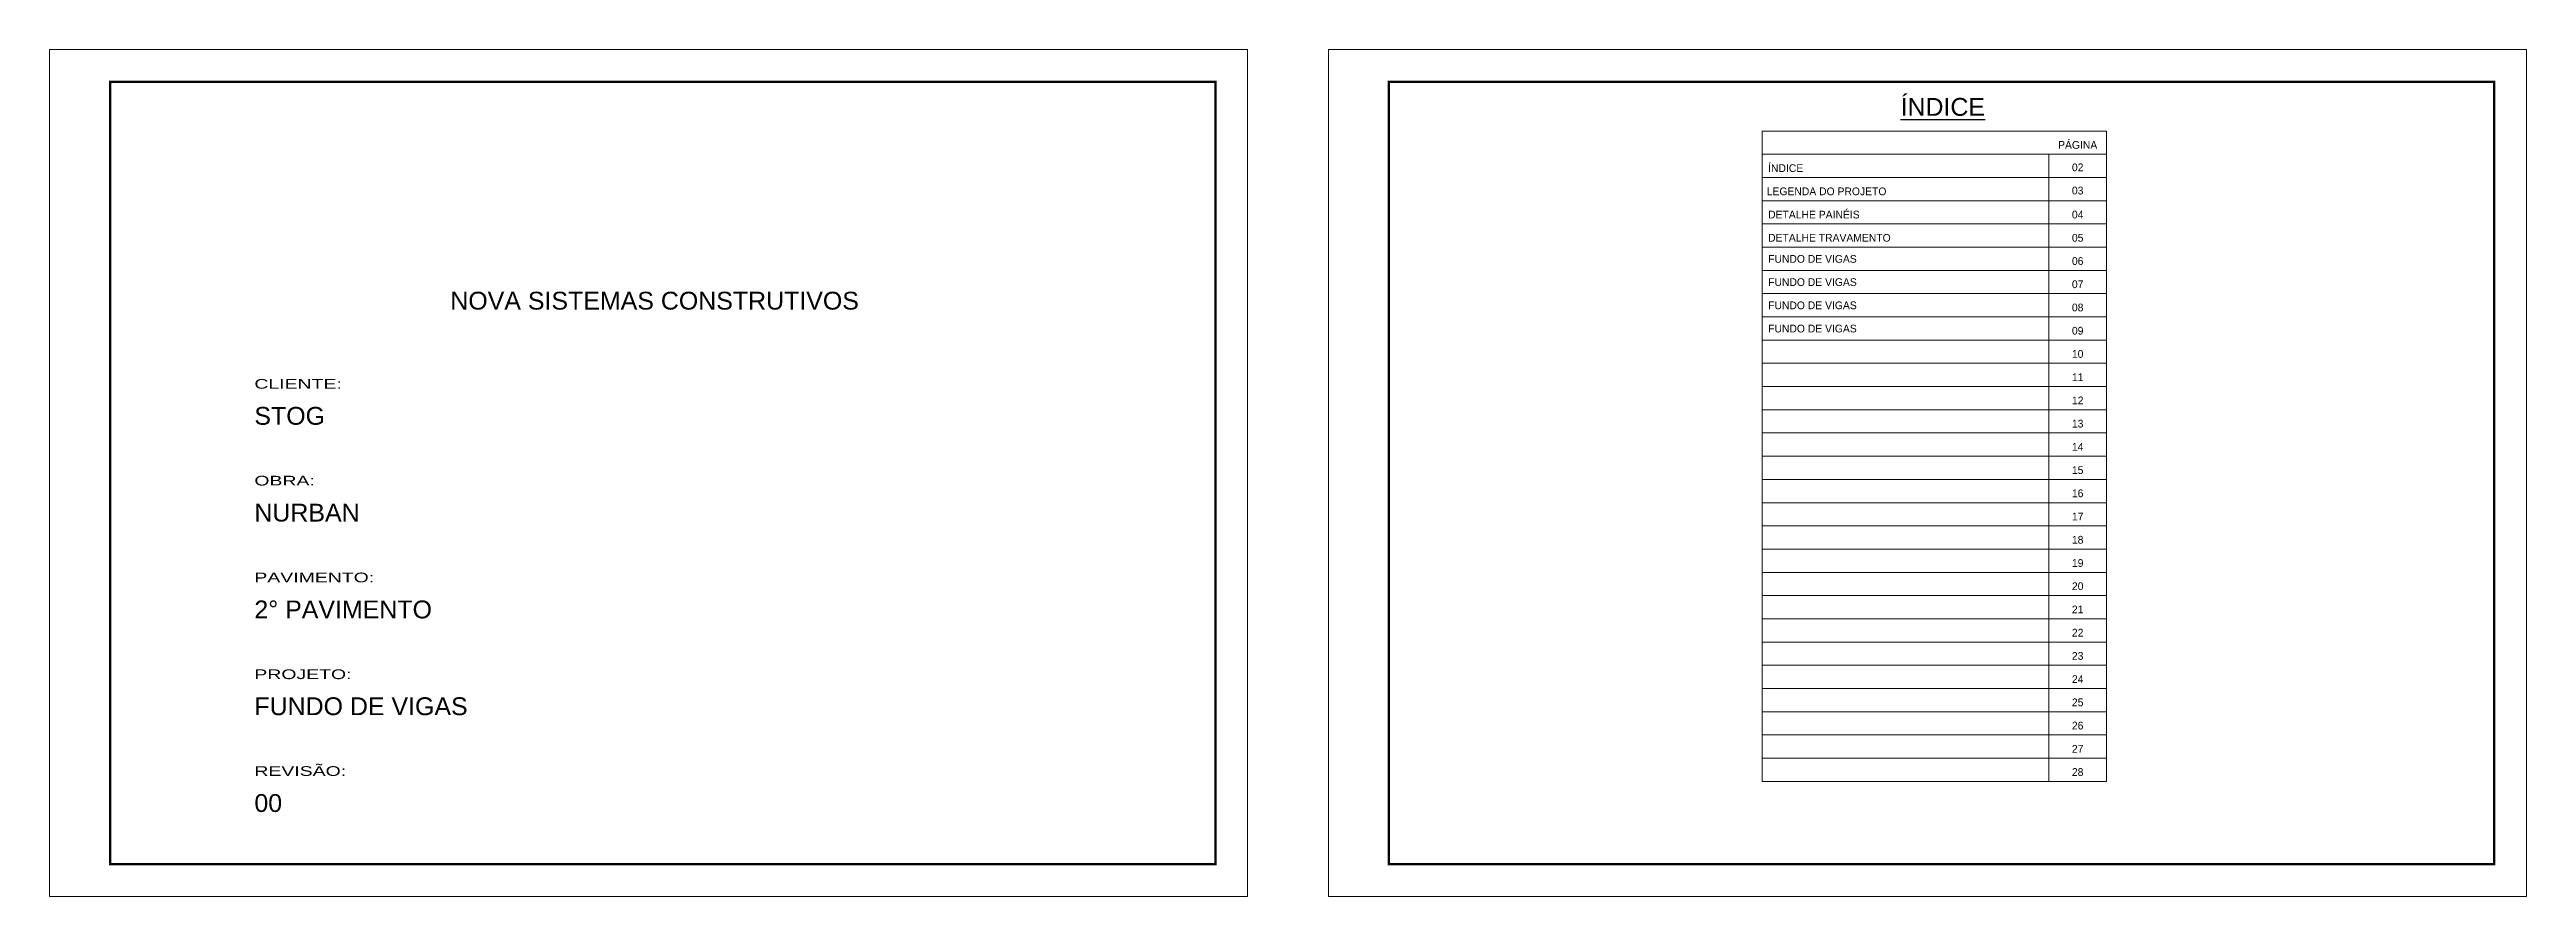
# Model space of a CAD drawing. Extents: x 2513 to 8766, y 921 to 4268.
# Drawn here: x 2513 to 5583, y 3218 to 4268 of the extents above; entities that cross this region are included whole.
import ezdxf
from ezdxf.enums import TextEntityAlignment as Align

# ---------------------------------------------------------------- set-up
doc = ezdxf.new("R2010")
doc.units = 0
doc.layers.add('CARIMBO', color=255, linetype='Continuous', lineweight=9)
doc.layers.add('Folhas', color=255, linetype='Continuous', lineweight=9)
doc.styles.add('ARIAL', font='arial.ttf')
doc.styles.add('Tecnologia', font='')
doc.styles.get('Tecnologia').set_extended_font_data('Forgotten Futurist')

msp = doc.modelspace()

# ---------------------------------------------------------------- linework, layer by layer
at = {"layer": 'CARIMBO'}
for p, q in [((4635.58, 4167.19), (5062.66, 4167.19)), ((4635.58, 4167.19), (5062.66, 4167.19)), ((4635.58, 4167.19), (4635.58, 3360.9)), ((5062.66, 4167.19), (5062.66, 3360.9)), ((4635.58, 4138.4), (5062.66, 4138.4)), ((4635.58, 4138.4), (5062.66, 4138.4)), ((4635.58, 4138.4), (5062.66, 4138.4)), ((4990.84, 4138.4), (4990.84, 3360.9)), ((4635.58, 4109.6), (5062.66, 4109.6)), ((4635.58, 4080.81), (5062.66, 4080.81)), ((4635.58, 4052.01), (5062.66, 4052.01)), ((4635.58, 4023.21), (5062.66, 4023.21)), ((4635.58, 3994.42), (5062.66, 3994.42)), ((4635.58, 3965.62), (5062.66, 3965.62)), ((4635.58, 3936.82), (5062.66, 3936.82)), ((4635.58, 3908.03), (5062.66, 3908.03)), ((4635.58, 3879.23), (5062.66, 3879.23)), ((4635.58, 3850.44), (5062.66, 3850.44)), ((4635.58, 3821.64), (5062.66, 3821.64)), ((4635.58, 3792.84), (5062.66, 3792.84)), ((4635.58, 3764.05), (5062.66, 3764.05)), ((4635.58, 3735.25), (5062.66, 3735.25)), ((4635.58, 3706.46), (5062.66, 3706.46)), ((4635.58, 3677.66), (5062.66, 3677.66)), ((4635.58, 3648.86), (5062.66, 3648.86)), ((4635.58, 3620.07), (5062.66, 3620.07)), ((4635.58, 3591.27), (5062.66, 3591.27)), ((4635.58, 3562.47), (5062.66, 3562.47)), ((4635.58, 3533.68), (5062.66, 3533.68)), ((4635.58, 3504.88), (5062.66, 3504.88)), ((4635.58, 3476.09), (5062.66, 3476.09)), ((4635.58, 3447.29), (5062.66, 3447.29)), ((4635.58, 3418.49), (5062.66, 3418.49)), ((4635.58, 3389.7), (5062.66, 3389.7)), ((4635.58, 3360.9), (5062.66, 3360.9))]:
    msp.add_line(p, q, dxfattribs=at)
at = {"layer": 'Folhas'}
for points in [[(2512.99, 3218.24), (3997.99, 3218.24), (3997.99, 4268.24), (2512.99, 4268.24)], [(4097.99, 3218.24), (5582.99, 3218.24), (5582.99, 4268.24), (4097.99, 4268.24)]]:
    msp.add_lwpolyline(points, close=True, dxfattribs=at)
at = {"layer": 'Folhas', "color": 30, "const_width": 3}
for points in [[(2587.99, 3258.24), (3957.99, 3258.24), (3957.99, 4228.24), (2587.99, 4228.24)], [(4172.99, 3258.24), (5542.99, 3258.24), (5542.99, 4228.24), (4172.99, 4228.24)]]:
    msp.add_lwpolyline(points, close=True, dxfattribs=at)

# ---------------------------------------------------------------- texts
at = {"color": 0, "linetype": 'Continuous', "ltscale": 5, "style": 'ARIAL'}
msp.add_text('%%UÍNDICE', height=22.118, dxfattribs=at).set_placement((4859.57, 4186.09), align=Align.CENTER)
for s, height, p in [('NOVA SISTEMAS CONSTRUTIVOS', 22.1184, (3009.73, 3945.82)), ('STOG', 22.118, (2766.89, 3803.04)), ('NURBAN ', 22.118, (2766.89, 3683.04)), ('2° PAVIMENTO', 22.1184, (2766.89, 3563.04)), ('FUNDO DE VIGAS', 22.1184, (2766.89, 3443.04)), ('00', 22.118, (2766.89, 3323.04))]:
    msp.add_text(s, height=height, dxfattribs=at).set_placement(p)
at = {"layer": 'CARIMBO', "style": 'Tecnologia'}
for s, p in [('PÁGINA', (5026.75, 4145.21)), ('02', (5026.75, 4117.38)), ('03', (5026.75, 4088.58)), ('04', (5026.75, 4058.82)), ('05', (5026.75, 4030.02)), ('06', (5026.75, 4001.22)), ('07', (5026.75, 3972.43)), ('08', (5026.75, 3943.63)), ('09', (5026.75, 3914.84)), ('10', (5026.75, 3886.04)), ('11', (5026.75, 3857.24)), ('12', (5026.75, 3828.45)), ('13', (5026.75, 3799.65)), ('14', (5026.75, 3770.85)), ('15', (5026.75, 3742.06)), ('16', (5026.75, 3713.26)), ('17', (5026.75, 3684.47)), ('18', (5026.75, 3655.67)), ('19', (5026.75, 3626.87)), ('20', (5026.75, 3598.08)), ('21', (5026.75, 3569.28)), ('22', (5026.75, 3540.48)), ('23', (5026.75, 3511.69)), ('24', (5026.75, 3482.89)), ('25', (5026.75, 3454.1)), ('26', (5026.75, 3425.3)), ('27', (5026.75, 3396.5)), ('28', (5026.75, 3367.71))]:
    msp.add_text(s, height=9.599, dxfattribs=at).set_placement(p, align=Align.CENTER)
for s, height, p in [('ÍNDICE', 9.599, (4643.08, 4116.41)), ('LEGENDA DO PROJETO', 9.5987, (4641.37, 4087.61)), ('DETALHE PAINÉIS', 9.5987, (4643.08, 4058.82)), ('DETALHE TRAVAMENTO', 9.5987, (4643.08, 4030.02)), ('FUNDO DE VIGAS', 9.5987, (4643.08, 4003.9)), ('FUNDO DE VIGAS', 9.5987, (4643.08, 3975.1)), ('FUNDO DE VIGAS', 9.5987, (4643.08, 3946.31)), ('FUNDO DE VIGAS', 9.5987, (4643.08, 3917.51))]:
    msp.add_text(s, height=height, dxfattribs=at).set_placement(p)
at = {"layer": 'Folhas', "color": 30, "style": 'Tecnologia', "width": 1.5}
for s, p in [('CLIENTE:', (2766.89, 3847.75)), ('OBRA:', (2766.89, 3727.75)), ('PAVIMENTO:', (2766.89, 3607.75)), ('PROJETO:', (2766.89, 3487.75)), ('REVISÃO:', (2766.89, 3367.75))]:
    msp.add_text(s, height=12, dxfattribs=at).set_placement(p)

doc.saveas('drawing.dxf')
